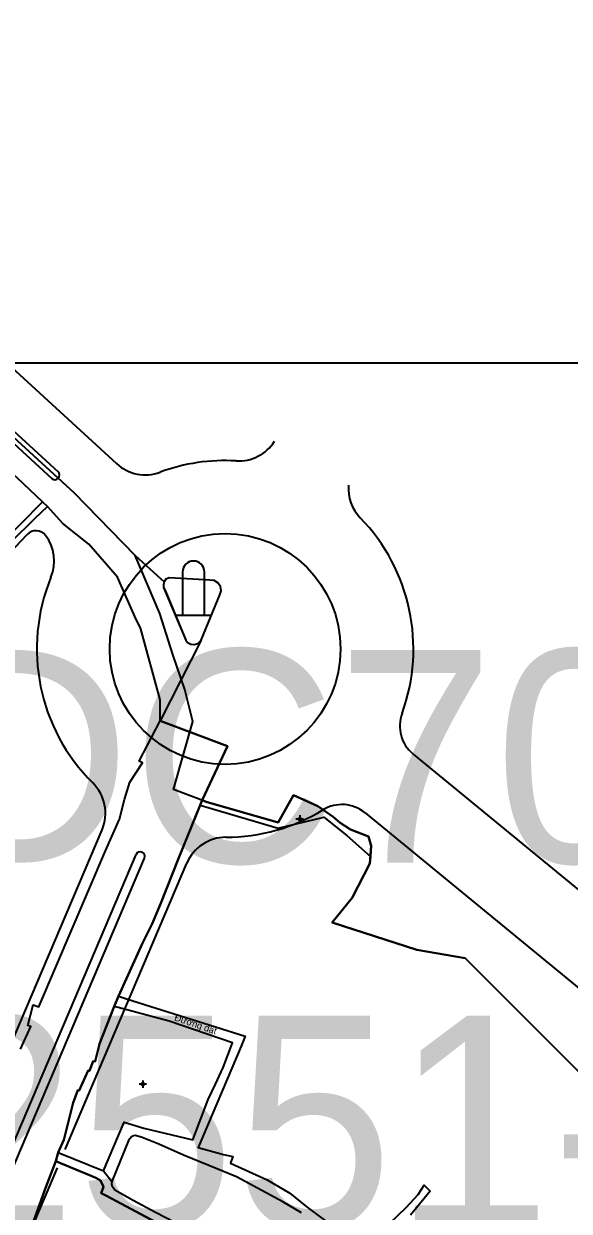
# Model space of a CAD drawing. Extents: x 548357 to 553070, y 1834500 to 1842500.
# Drawn here: x 552177.8 to 552357.4, y 1839720.7 to 1840111.6 of the extents above; entities that cross this region are included whole.
import ezdxf

# ---------------------------------------------------------------- set-up
doc = ezdxf.new("R2010")
doc.units = 0
for name, color, linetype in [('Level 10', 7, 'Continuous'), ('Level 11', 7, 'Continuous'), ('Level 2', 7, 'Continuous'), ('Level 20', 7, 'Continuous'), ('Level 30', 7, 'Continuous'), ('Level 5', 7, 'Continuous'), ('Level 55', 7, 'Continuous'), ('Level 61', 7, 'Continuous'), ('Level 62', 7, 'Continuous'), ('Level 8', 7, 'Continuous')]:
    doc.layers.add(name, color=color, linetype=linetype)

msp = doc.modelspace()

# ---------------------------------------------------------------- linework, layer by layer
at = {"layer": 'Level 10'}
for p, q in [((552183.95, 1839954.14), (552185.57, 1839952.62)), ((552207.54, 1839788.08), (552208.92, 1839791.42)), ((552188.28, 1839737.11), (552189.13, 1839739.94)), ((552189.13, 1839739.94), (552204.03, 1839734)), ((552204.03, 1839734), (552206.79, 1839730.46))]:
    msp.add_line(p, q, dxfattribs=at)
for points in [[(551960.26, 1840163.44), (552047.39, 1840091.88), (552142.89, 1840004.61), (552147.65, 1840000), (552194.41, 1839957.15), (552214.49, 1839936.53), (552223.97, 1839927.8), (552223.77, 1839927.01), (552223.82, 1839926.03), (552231.15, 1839908.7), (552231.73, 1839907.86), (552232.78, 1839907.31), (552233.86, 1839907.28), (552235.08, 1839907.6), (552236.15, 1839908.61), (552222.71, 1839882.13)], [(552042.03, 1840086.91), (552081.94, 1840051.52), (552086.31, 1840047.57), (552105.84, 1840027.85), (552110.1, 1840023.74), (552115.31, 1840019.37), (552119.56, 1840015.01), (552123.14, 1840011.62), (552128.58, 1840007), (552128.3, 1840006.67), (552137.81, 1839998.34), (552142.92, 1839992.91), (552140.74, 1839990.69), (552147.69, 1839984.46), (552163.34, 1839971.31), (552164.19, 1839972.36), (552168, 1839969.14), (552171.66, 1839965.62), (552175.48, 1839962.23), (552183.95, 1839954.14)], [(552152.44, 1839920.77), (552155.09, 1839923.83), (552167.77, 1839937.97), (552169.98, 1839940.02), (552183.95, 1839954.14)], [(552154.31, 1839918.89), (552156.41, 1839921.63), (552166.14, 1839933.49), (552173.51, 1839940.95), (552181.52, 1839948.84), (552185.57, 1839952.62)], [(552222.71, 1839882.13), (552222.73, 1839889), (552216.2, 1839912.7), (552214.78, 1839915.47), (552208.68, 1839929.39), (552199.15, 1839940.22), (552190.65, 1839947.06), (552185.57, 1839952.62)], [(552176.67, 1839774.05), (552180.05, 1839781.5), (552179.16, 1839781.84), (552180.89, 1839788.63), (552182.73, 1839787.92), (552204.65, 1839839.34), (552209.24, 1839849.77), (552210.94, 1839856.2), (552212.74, 1839861.87), (552216.84, 1839868.31), (552215.79, 1839868.78), (552222.71, 1839882.13)], [(552236.51, 1839855.94), (552244.8, 1839873.72), (552222.71, 1839882.13)], [(552208.92, 1839791.42), (552216.91, 1839808.94), (552220.08, 1839815.24), (552222.89, 1839822.07), (552228.67, 1839836.82), (552235.84, 1839854.31), (552236.51, 1839855.94)], [(552236.51, 1839855.94), (552235.85, 1839854.31), (552238.82, 1839853.43), (552261.5, 1839846.71), (552276.55, 1839850.41), (552284.16, 1839844.34), (552291.88, 1839837.42)], [(552236.51, 1839855.94), (552237.83, 1839855.41), (552261.53, 1839848.66), (552266.55, 1839857.66), (552274.58, 1839854.04), (552279.67, 1839850.45), (552281.97, 1839848.51), (552285.31, 1839846.33), (552291.22, 1839844.02), (552292.1, 1839840.96), (552291.88, 1839837.42)], [(552291.88, 1839837.42), (552291.74, 1839835.14), (552285.84, 1839823.88), (552279.26, 1839815.69), (552307.23, 1839806.72), (552323.13, 1839804.01), (552523.45, 1839603.69), (552649.4, 1839479.63)], [(552208.92, 1839791.42), (552211.64, 1839790.59), (552250.62, 1839778.32), (552249.38, 1839775.02), (552235.15, 1839741.65), (552243.53, 1839739.36), (552246.63, 1839738.73), (552245.89, 1839736.43), (552257.94, 1839731.04), (552265.39, 1839726.58), (552270.61, 1839722.3), (552281.11, 1839714.49)], [(552189.13, 1839739.94), (552190.94, 1839744.21), (552194.07, 1839756.36), (552195.57, 1839760.51), (552196.04, 1839760.35), (552198.93, 1839766.99), (552199.41, 1839766.87), (552200.6, 1839770.09), (552201.29, 1839769.91), (552202.67, 1839775.73), (552207.54, 1839788.08)], [(552204.03, 1839734), (552210.88, 1839749.97), (552217.35, 1839748.03), (552233.46, 1839744.16), (552238.45, 1839757.46), (552240.92, 1839762.44), (552243.44, 1839768.03), (552246.5, 1839776.09), (552225.64, 1839783.27), (552208.81, 1839787.69), (552207.54, 1839788.08)], [(552269.26, 1839720.09), (552263.04, 1839723.72), (552247.86, 1839732.03), (552238.73, 1839735.66), (552230.36, 1839739.1), (552222.25, 1839742.76), (552216.79, 1839744.9), (552216.14, 1839745.19), (552214.46, 1839745.64), (552213.88, 1839745.49), (552213.27, 1839745.16), (552212.29, 1839743.89), (552206.79, 1839730.46)], [(552153.79, 1839619.25), (552154.71, 1839625.8), (552157.87, 1839642.64), (552159.39, 1839648.71), (552159.72, 1839660.46), (552162.01, 1839673.4), (552164.65, 1839683.16), (552165.5, 1839682.92), (552166.97, 1839688.57), (552168.32, 1839695.08), (552171.11, 1839694.17), (552180.56, 1839716.06), (552185.06, 1839728.59), (552188.28, 1839737.11)], [(552188.28, 1839737.11), (552189.83, 1839736.43), (552198.07, 1839733.1), (552201.53, 1839731.62), (552203.03, 1839730.83), (552203.99, 1839728.68), (552203.3, 1839726.62), (552205.02, 1839725.76), (552256.36, 1839698.28)], [(552206.79, 1839730.46), (552206.69, 1839729.63), (552206.76, 1839729.1), (552207.71, 1839727.72), (552213.75, 1839724.33), (552221.18, 1839720.38), (552237.29, 1839712.01), (552259.15, 1839700.28), (552263.94, 1839697.63), (552263.94, 1839695.36), (552263.49, 1839692.83), (552262.44, 1839690.68)], [(552290.07, 1839708.85), (552303.67, 1839721.91), (552307.58, 1839726.14), (552309.55, 1839729.22), (552311.55, 1839727.3), (552305.08, 1839719.32)]]:
    msp.add_lwpolyline(points, dxfattribs=at)
at = {"layer": 'Level 11'}
for p, q in [((552268.63, 1839851.01), (552268.63, 1839850.39)), ((552268.01, 1839849.76), (552267.38, 1839849.76)), ((552268.63, 1839850.39), (552268.01, 1839849.76)), ((552268.01, 1839849.76), (552268.63, 1839849.14)), ((552269.26, 1839849.76), (552268.63, 1839850.39)), ((552268.63, 1839849.14), (552269.26, 1839849.76)), ((552268.63, 1839849.14), (552268.63, 1839848.51)), ((552269.88, 1839849.76), (552269.26, 1839849.76)), ((552216.36, 1839762.5), (552215.73, 1839762.5)), ((552216.98, 1839763.13), (552216.36, 1839762.5)), ((552216.36, 1839762.5), (552216.98, 1839761.88)), ((552216.98, 1839763.75), (552216.98, 1839763.13)), ((552217.61, 1839762.5), (552216.98, 1839763.13)), ((552216.98, 1839761.88), (552217.61, 1839762.5)), ((552216.98, 1839761.88), (552216.98, 1839761.25)), ((552218.23, 1839762.5), (552217.61, 1839762.5))]:
    msp.add_line(p, q, dxfattribs=at)
for centre in [(552268.63, 1839849.76), (552216.98, 1839762.5)]:
    msp.add_circle(centre, 0.15, dxfattribs=at)
at = {"layer": 'Level 2'}
for p, q in [((552261.5, 1839846.71), (552276.55, 1839850.41)), ((552276.55, 1839850.41), (552284.16, 1839844.34))]:
    msp.add_line(p, q, dxfattribs=at)
for points in [[(552284.16, 1839844.34), (552291.88, 1839837.42), (552292.1, 1839840.96), (552291.22, 1839844.02), (552285.31, 1839846.33), (552281.97, 1839848.51), (552279.67, 1839850.45), (552274.58, 1839854.04), (552266.55, 1839857.66), (552261.53, 1839848.66), (552237.83, 1839855.41), (552236.51, 1839855.94), (552235.85, 1839854.31)], [(552235.85, 1839854.31), (552238.82, 1839853.43), (552261.5, 1839846.71)]]:
    msp.add_lwpolyline(points, dxfattribs=at)
at = {"layer": 'Level 20'}
for points in [[(552176.67, 1839774.05), (552180.05, 1839781.5), (552179.16, 1839781.84), (552180.89, 1839788.63), (552182.73, 1839787.92), (552204.65, 1839839.34), (552209.24, 1839849.77), (552210.94, 1839856.2), (552212.74, 1839861.87), (552216.84, 1839868.31), (552215.79, 1839868.78), (552222.71, 1839882.13), (552244.8, 1839873.72), (552236.51, 1839855.94), (552235.84, 1839854.31), (552228.67, 1839836.82), (552222.89, 1839822.07), (552220.08, 1839815.24), (552216.91, 1839808.94), (552208.92, 1839791.42), (552207.54, 1839788.08), (552202.67, 1839775.73), (552201.29, 1839769.91), (552200.6, 1839770.09), (552199.41, 1839766.87), (552198.93, 1839766.99), (552196.04, 1839760.35), (552195.57, 1839760.51), (552194.07, 1839756.36), (552190.94, 1839744.21), (552189.13, 1839739.94), (552188.28, 1839737.11), (552185.06, 1839728.59), (552180.56, 1839716.06)], [(552256.36, 1839698.28), (552205.02, 1839725.76), (552203.3, 1839726.62), (552203.99, 1839728.68), (552203.03, 1839730.83), (552201.53, 1839731.62), (552198.07, 1839733.1), (552189.83, 1839736.43), (552188.28, 1839737.11), (552189.13, 1839739.94), (552204.03, 1839734), (552206.79, 1839730.46), (552206.69, 1839729.63), (552206.76, 1839729.1), (552207.71, 1839727.72), (552213.75, 1839724.33), (552221.18, 1839720.38)]]:
    msp.add_lwpolyline(points, dxfattribs=at)
at = {"layer": 'Level 30'}
for p, q in [((552157.42, 1839737.7), (552203.54, 1839846.24)), ((552156.75, 1839701.59), (552214.75, 1839838.11)), ((552159.51, 1839700.42), (552217.51, 1839836.94)), ((552191.41, 1839740.98), (552231.46, 1839835.24)), ((552171.94, 1839695.14), (552188.87, 1839734.98))]:
    msp.add_line(p, q, dxfattribs=at)
for points in [[(552061.64, 1840101.21), (552154.2, 1840016.63), (552158.97, 1840012.01), (552208.34, 1839966.76)], [(552051.52, 1840090.14), (552143.92, 1840005.7), (552148.68, 1840001.09), (552189.07, 1839964.08)], [(552049.5, 1840087.92), (552141.86, 1840003.52), (552146.62, 1839998.91), (552187.04, 1839961.87)], [(552115.58, 1839852.97), (552134.9, 1839883.46), (552151.86, 1839915.04), (552178.87, 1839943.46)], [(552242.8, 1839924.94), (552242.53, 1839926.37), (552241.68, 1839927.56), (552240.42, 1839928.3), (552237.58, 1839928.46), (552237.3, 1839928.48), (552225.64, 1839929.13), (552224.57, 1839928.68), (552223.97, 1839927.8), (552223.77, 1839927.01), (552223.82, 1839926.03), (552224.39, 1839924.75), (552231.15, 1839908.7), (552231.73, 1839907.86), (552232.78, 1839907.31), (552233.86, 1839907.28), (552235.08, 1839907.6), (552236.15, 1839908.61), (552242.38, 1839923.62), (552242.8, 1839924.94)], [(552305.98, 1839871.14), (552412.38, 1839783.83), (552560.2, 1839662.52)], [(552290.12, 1839851.81), (552405.82, 1839756.87), (552435.22, 1839732.74), (552541.64, 1839645.41)]]:
    msp.add_lwpolyline(points, dxfattribs=at)
msp.add_circle((552244.07, 1839905.77), 38, dxfattribs=at)
for centre, radius, start, end in [((552248.52, 1839981.64), 14, 266.6467, 327.5017), ((552188.05, 1839962.97), 1.5, 227.4984, 47.4984), ((552217.8, 1839977.08), 14, 227.4984, 290.2235), ((552244.07, 1839905.77), 62, 86.6467, 110.2235), ((552298.63, 1839958.68), 14, 176.1017, 224.1229), ((552244.07, 1839905.77), 62, 339.9616, 44.1229), ((552181.77, 1839940.7), 4, 37.0316, 136.459), ((552173.79, 1839934.68), 14, 337.6418, 37.0316), ((552244.07, 1839905.77), 62, 157.6418, 225.3378), ((552313.59, 1839880.41), 12, 159.9616, 230.6272), ((552190.65, 1839851.71), 14, 336.9819, 45.3378), ((552244.07, 1839905.77), 62, 270.2053, 301.2928), ((552282.51, 1839842.53), 12, 50.6272, 121.2928), ((552244.35, 1839829.77), 14, 90.2053, 156.9819), ((552216.13, 1839837.52), 1.5, 336.9819, 156.9819)]:
    msp.add_arc(centre, radius, start, end, dxfattribs=at)
at = {"layer": 'Level 5'}
msp.add_line((552227.95, 1839916.85), (552239.37, 1839916.85), dxfattribs=at)
msp.add_lwpolyline([(552230.09, 1839931.13), (552230.09, 1839916.85), (552237.23, 1839916.85), (552237.23, 1839931.13)], dxfattribs=at)
for start, end in [(0.024, 180), (359.9883, 0.024)]:
    msp.add_arc((552233.66, 1839931.13), 3.57, start, end, dxfattribs=at)
at = {"layer": 'Level 61'}
msp.add_line((549500, 1840000), (553000, 1840000), dxfattribs=at)
at = {"layer": 'Level 8'}
msp.add_lwpolyline([(552523.45, 1839603.69), (552323.13, 1839804.01), (552307.23, 1839806.72), (552279.26, 1839815.69), (552285.84, 1839823.88), (552291.74, 1839835.15), (552292.1, 1839840.96), (552291.22, 1839844.02), (552285.31, 1839846.33), (552281.97, 1839848.51), (552279.67, 1839850.45), (552274.58, 1839854.04), (552266.55, 1839857.66), (552261.53, 1839848.66), (552237.83, 1839855.41), (552227.06, 1839859.5), (552233.44, 1839881.9), (552230.76, 1839892.42), (552226.88, 1839903.95), (552222.56, 1839917.39), (552214.49, 1839936.53), (552194.41, 1839957.15), (552047.39, 1840091.88), (551957.49, 1840165.72)], dxfattribs=at)

# ---------------------------------------------------------------- texts
at = {"layer": 'Level 5'}
msp.add_text('Đường đất', height=2.236, rotation=341.1362, dxfattribs=at).set_placement((552227.19, 1839783.51))
at = {"layer": 'Level 55'}
msp.add_text('842551-8-a', height=70, dxfattribs=at).set_placement((552039.16, 1839715))
at = {"layer": 'Level 62'}
msp.add_text('DC70', height=70, dxfattribs=at).set_placement((552145.55, 1839835.44))

doc.saveas('drawing.dxf')
